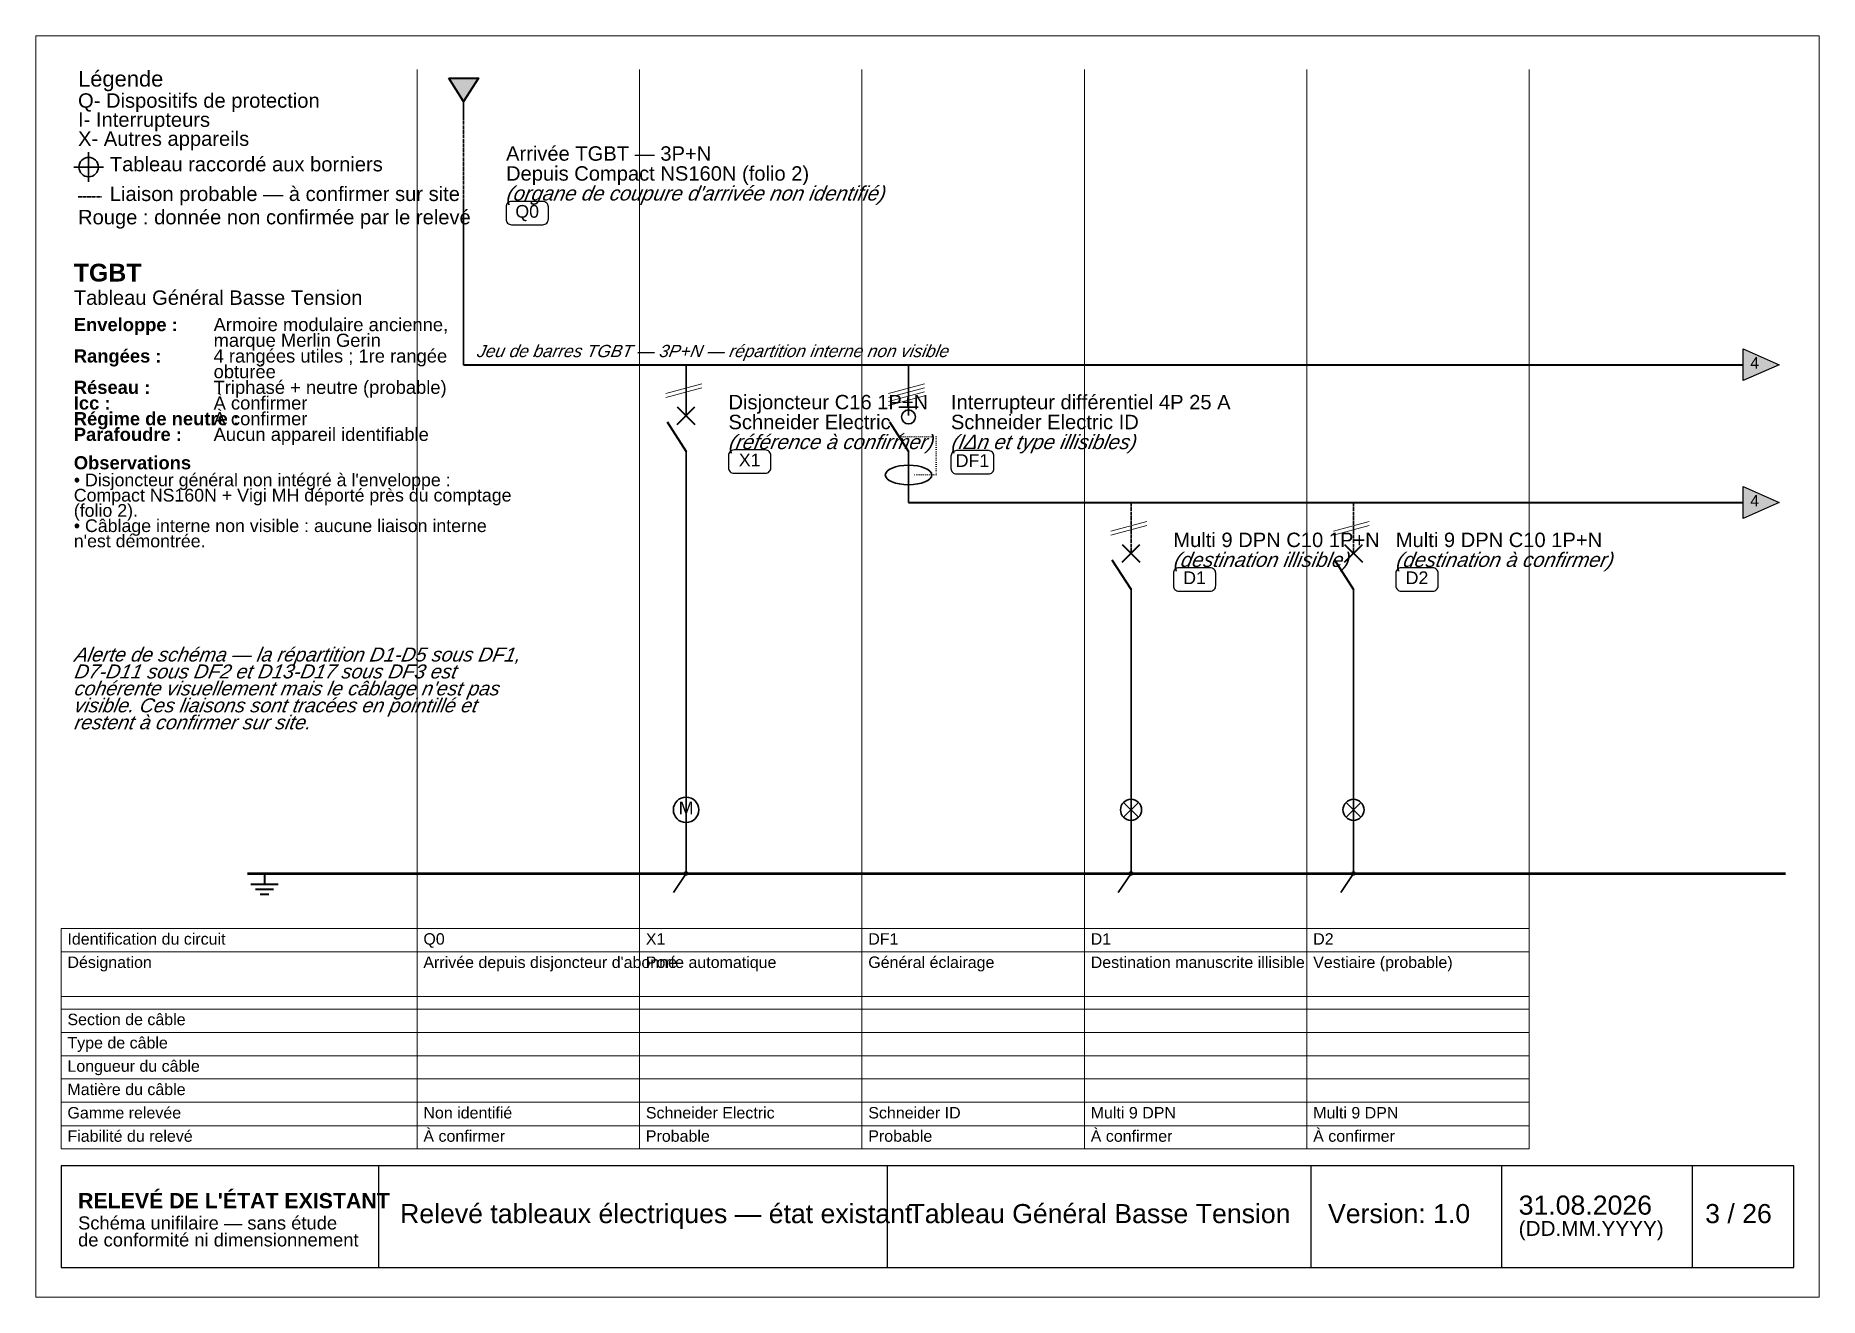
# Paper-space layout '03 - F03 TGBT (1-7)' of a CAD drawing. Header units: millimetres. Extents: x 0 to 297, y 0 to 210.
# The model-space entities are those that its viewports show. They can reach past a viewport. Long polylines and large blocks are cut down to what shows.
import ezdxf
from ezdxf.enums import TextEntityAlignment as Align

# ---------------------------------------------------------------- set-up
doc = ezdxf.new("R2010")
doc.units = ezdxf.units.MM
doc.header["$LTSCALE"] = 0.5
doc.linetypes.add('DASHED', pattern=[1.524, 1.27, -0.254])
doc.linetypes.add('DOT', pattern=[0.508, 0, -0.508])
for name, color, linetype, lineweight in [('RENVOIS_FOLIO', 5, 'CONTINUOUS', 25), ('SCHEMA', 7, 'CONTINUOUS', 35), ('SCHEMA_PROBABLE', 7, 'DASHED', 35), ('SYMBOLES', 7, 'CONTINUOUS', 25), ('TERRE', 3, 'CONTINUOUS', 50), ('TEXTE', 7, 'CONTINUOUS', 13), ('TEXTE_A_CONFIRMER', 1, 'CONTINUOUS', 13), ('TRAME', 253, 'CONTINUOUS', 9)]:
    doc.layers.add(name, color=color, linetype=linetype, lineweight=lineweight)
doc.styles.add('SCHEMA', font='arial.ttf')
doc.styles.add('SCHEMA_GRAS', font='arialbd.ttf')
doc.styles.add('SCHEMA_ITAL', font='ariali.ttf')

msp = doc.modelspace()

# ---------------------------------------------------------------- hatches: boundary and pattern name
at = {"layer": 'RENVOIS_FOLIO'}
for points in [[(1235.3, 157.87), (1241.3, 155.22), (1235.3, 152.58)], [(1235.3, 134.94), (1241.3, 132.29), (1235.3, 129.65)]]:
    msp.add_hatch(color=7, dxfattribs=at).paths.add_polyline_path(points)
at = {"layer": 'SCHEMA'}
msp.add_hatch(color=7, dxfattribs=at).paths.add_polyline_path([(1019.79, 202.95), (1024.73, 202.95), (1022.26, 199.07)])
h = msp.add_hatch(color=7, dxfattribs=at)
edge = h.paths.add_edge_path()
edge.add_arc((1059.3, 70.56), 0.388, 0, 360)
h = msp.add_hatch(color=7, dxfattribs=at)
edge = h.paths.add_edge_path()
edge.add_arc((1133.39, 70.56), 0.388, 0, 360)
h = msp.add_hatch(color=7, dxfattribs=at)
edge = h.paths.add_edge_path()
edge.add_arc((1170.43, 70.56), 0.388, 0, 360)

# ---------------------------------------------------------------- linework, layer by layer
at = {"layer": 'RENVOIS_FOLIO'}
for points in [[(1235.3, 157.87), (1241.3, 155.22), (1235.3, 152.58)], [(1235.3, 134.94), (1241.3, 132.29), (1235.3, 129.65)]]:
    msp.add_lwpolyline(points, close=True, dxfattribs=at)
at = {"layer": 'SCHEMA', "lineweight": 30}
for p, q in [((1022.26, 199.07), (1022.26, 196.6)), ((959.82, 190.6), (959.82, 185.66)), ((957.35, 188.13), (962.29, 188.13)), ((1022.26, 182.13), (1022.26, 155.22)), ((1059.3, 155.22), (1059.3, 146.76)), ((1096.34, 155.22), (1096.34, 146.76)), ((1094.72, 148.17), (1097.97, 148.17)), ((1059.3, 140.76), (1059.3, 70.56)), ((1096.34, 140.76), (1096.34, 132.29)), ((1133.39, 117.83), (1133.39, 70.56)), ((1170.43, 117.83), (1170.43, 70.56)), ((1132.15, 79.9), (1134.62, 82.37)), ((1132.15, 82.37), (1134.62, 79.9)), ((1169.19, 79.9), (1171.66, 82.37)), ((1169.19, 82.37), (1171.66, 79.9)), ((1059.3, 70.56), (1057.19, 67.38)), ((1133.39, 70.56), (1131.27, 67.38)), ((1170.43, 70.56), (1168.31, 67.38))]:
    msp.add_line(p, q, dxfattribs=at)
at = {"layer": 'SCHEMA', "lineweight": 35}
for p, q in [((1022.26, 155.22), (1235.3, 155.22)), ((1056.13, 145.7), (1059.3, 140.76)), ((1093.17, 145.7), (1096.34, 140.76)), ((1096.34, 132.29), (1235.3, 132.29)), ((1130.21, 122.77), (1133.39, 117.83)), ((1167.25, 122.77), (1170.43, 117.83)), ((986.81, 68.79), (991.39, 68.79)), ((989.1, 70.56), (989.1, 68.79)), ((987.62, 67.94), (990.58, 67.94)), ((988.39, 67.1), (989.81, 67.1))]:
    msp.add_line(p, q, dxfattribs=at)
at = {"layer": 'SCHEMA', "lineweight": 40}
for p, q in [((1057.82, 145.27), (1060.78, 148.24)), ((1057.82, 148.24), (1060.78, 145.27)), ((1131.9, 122.34), (1134.87, 125.31)), ((1131.9, 125.31), (1134.87, 122.34)), ((1168.95, 122.34), (1171.91, 125.31)), ((1168.95, 125.31), (1171.91, 122.34))]:
    msp.add_line(p, q, dxfattribs=at)
at = {"layer": 'SCHEMA', "lineweight": 35}
msp.add_lwpolyline([(1019.79, 202.95), (1024.73, 202.95), (1022.26, 199.07)], close=True, dxfattribs=at)
at = {"layer": 'SCHEMA', "lineweight": 30}
for centre, radius in [((959.82, 188.13), 1.62), ((1096.34, 146.54), 1.16), ((1059.3, 81.14), 2.12), ((1133.39, 81.14), 1.76), ((1170.43, 81.14), 1.76)]:
    msp.add_circle(centre, radius, dxfattribs=at)
msp.add_ellipse((1096.34, 136.88), major_axis=(3.88, 0), ratio=0.418182, dxfattribs=at)
at = {"layer": 'SCHEMA_PROBABLE', "lineweight": 30}
for p, q in [((1022.26, 196.6), (1022.26, 188.13)), ((1022.26, 188.13), (1022.26, 182.13)), ((958.06, 183.19), (961.94, 183.19)), ((1133.39, 132.29), (1133.39, 123.82)), ((1170.43, 132.29), (1170.43, 123.82))]:
    msp.add_line(p, q, dxfattribs=at)
at = {"layer": 'SYMBOLES', "lineweight": 20}
for p, q in [((1055.95, 150.46), (1061.95, 152.05)), ((1092.99, 150.46), (1098.99, 152.05)), ((1055.95, 149.79), (1061.95, 151.38)), ((1092.99, 149.79), (1098.99, 151.38)), ((1092.99, 149.12), (1098.99, 150.71)), ((1092.99, 148.45), (1098.99, 150.04)), ((1094.79, 143.23), (1095.64, 143.86)), ((1094.79, 143.23), (1095.64, 142.59)), ((1130.03, 127.53), (1136.03, 129.12)), ((1130.03, 126.86), (1136.03, 128.45)), ((1167.08, 127.53), (1173.07, 129.12)), ((1167.08, 126.86), (1173.07, 128.45))]:
    msp.add_line(p, q, dxfattribs=at)
at = {"layer": 'SYMBOLES', "linetype": 'DOT', "lineweight": 20}
for p, q in [((1094.79, 143.23), (1100.93, 143.23)), ((1100.93, 143.23), (1100.93, 136.88)), ((1100.93, 136.88), (1097.05, 136.88))]:
    msp.add_line(p, q, dxfattribs=at)
at = {"layer": 'SYMBOLES', "lineweight": 15}
for p, q in [((955.23, 61.38), (1199.71, 61.38)), ((955.23, 24.69), (955.23, 61.38)), ((1014.5, 24.69), (1014.5, 61.38)), ((1051.54, 24.69), (1051.54, 61.38)), ((1088.58, 24.69), (1088.58, 61.38)), ((1125.62, 24.69), (1125.62, 61.38)), ((1162.67, 24.69), (1162.67, 61.38)), ((1199.71, 24.69), (1199.71, 61.38)), ((955.23, 57.5), (1199.71, 57.5)), ((955.23, 50.09), (1199.71, 50.09)), ((955.23, 47.98), (1199.71, 47.98)), ((955.23, 44.1), (1199.71, 44.1)), ((955.23, 40.22), (1199.71, 40.22)), ((955.23, 36.34), (1199.71, 36.34)), ((955.23, 32.46), (1199.71, 32.46)), ((955.23, 28.57), (1199.71, 28.57)), ((955.23, 24.69), (1199.71, 24.69))]:
    msp.add_line(p, q, dxfattribs=at)
at = {"layer": 'SYMBOLES', "lineweight": 25}
for p, q in [((1008.15, 4.94), (1008.15, 21.87)), ((1092.82, 4.94), (1092.82, 21.87)), ((1163.37, 4.94), (1163.37, 21.87)), ((1195.12, 4.94), (1195.12, 21.87)), ((1226.87, 4.94), (1226.87, 21.87))]:
    msp.add_line(p, q, dxfattribs=at)
for points in [[(1030.23, 178.53), (1035.45, 178.53, 0.414214), (1036.37, 179.45), (1036.37, 181.5, 0.414214), (1035.45, 182.41), (1030.23, 182.41, 0.414214), (1029.32, 181.5), (1029.32, 179.45, 0.414214)], [(1067.28, 137.16), (1072.5, 137.16, 0.414214), (1073.41, 138.08), (1073.41, 140.12, 0.414214), (1072.5, 141.04), (1067.28, 141.04, 0.414214), (1066.36, 140.12), (1066.36, 138.08, 0.414214)], [(1104.32, 137.05), (1109.66, 137.05, 0.414214), (1110.57, 137.97), (1110.57, 140.02, 0.414214), (1109.66, 140.93), (1104.32, 140.93, 0.414214), (1103.4, 140.02), (1103.4, 137.97, 0.414214)], [(1141.36, 117.55), (1146.58, 117.55, 0.414214), (1147.5, 118.46), (1147.5, 120.51, 0.414214), (1146.58, 121.43), (1141.36, 121.43, 0.414214), (1140.44, 120.51), (1140.44, 118.46, 0.414214)], [(1178.4, 117.55), (1183.62, 117.55, 0.414214), (1184.54, 118.46), (1184.54, 120.51, 0.414214), (1183.62, 121.43), (1178.4, 121.43, 0.414214), (1177.48, 120.51), (1177.48, 118.46, 0.414214)]]:
    msp.add_lwpolyline(points, format="xyb", close=True, dxfattribs=at)
msp.add_lwpolyline([(955.23, 4.94), (1243.77, 4.94), (1243.77, 21.87), (955.23, 21.87)], close=True, dxfattribs=at)
at = {"layer": 'TERRE', "color": 3}
msp.add_line((986.28, 70.56), (1242.36, 70.56), dxfattribs=at)
at = {"layer": 'TERRE', "color": 2, "linetype": 'DASHED'}
msp.add_line((987.69, 70.56), (1242.36, 70.56), dxfattribs=at)
at = {"layer": 'TRAME'}
for p, q in [((1014.5, 24.69), (1014.5, 204.36)), ((1051.54, 24.69), (1051.54, 204.36)), ((1088.58, 24.69), (1088.58, 204.36)), ((1125.62, 24.69), (1125.62, 204.36)), ((1162.67, 24.69), (1162.67, 204.36)), ((1199.71, 24.69), (1199.71, 204.36))]:
    msp.add_line(p, q, dxfattribs=at)

# ---------------------------------------------------------------- texts
at = {"layer": 'TEXTE'}
for s, height, style, p in [('Légende', 2.611, 'SCHEMA', (958.06, 201.53)), ('Q- Dispositifs de protection', 2.3989, 'SCHEMA', (958.06, 198.01)), ('I- Interrupteurs', 2.3989, 'SCHEMA', (958.06, 194.83)), ('X- Autres appareils', 2.3989, 'SCHEMA', (958.06, 191.66)), ('Arrivée TGBT — 3P+N', 2.3989, 'SCHEMA', (1029.32, 189.19)), ('Tableau raccordé aux borniers', 2.3989, 'SCHEMA', (963.35, 187.42)), ('Depuis Compact NS160N (folio 2)', 2.3989, 'SCHEMA', (1029.32, 185.87)), ('Liaison probable — à confirmer sur site', 2.3989, 'SCHEMA', (963.35, 182.48)), ('TGBT', 2.963, 'SCHEMA_GRAS', (957.35, 169.08)), ('Tableau Général Basse Tension', 2.3989, 'SCHEMA', (957.35, 165.2)), ('Enveloppe :', 2.1872, 'SCHEMA_GRAS', (957.35, 160.82)), ('Armoire modulaire ancienne,', 2.1872, 'SCHEMA', (980.63, 160.82)), ('marque Merlin Gerin', 2.1872, 'SCHEMA', (980.63, 158.21)), ('Rangées :', 2.187, 'SCHEMA_GRAS', (957.35, 155.6)), ('4 rangées utiles ; 1re rangée', 2.1872, 'SCHEMA', (980.63, 155.6)), ('obturée', 2.187, 'SCHEMA', (980.63, 152.99)), ('Réseau :', 2.187, 'SCHEMA_GRAS', (957.35, 150.38)), ('Triphasé + neutre (probable)', 2.1872, 'SCHEMA', (980.63, 150.38)), ('Icc :', 2.187, 'SCHEMA_GRAS', (957.35, 147.77)), ('À confirmer', 2.1872, 'SCHEMA', (980.63, 147.77)), ('Disjoncteur C16 1P+N', 2.3989, 'SCHEMA', (1066.36, 147.81)), ('Interrupteur différentiel 4P 25 A', 2.3989, 'SCHEMA', (1103.4, 147.81)), ('Régime de neutre :', 2.1872, 'SCHEMA_GRAS', (957.35, 145.16)), ('À confirmer', 2.1872, 'SCHEMA', (980.63, 145.16)), ('Schneider Electric', 2.3989, 'SCHEMA', (1066.36, 144.5)), ('Schneider Electric ID', 2.3989, 'SCHEMA', (1103.4, 144.5)), ('Parafoudre :', 2.1872, 'SCHEMA_GRAS', (957.35, 142.55)), ('Aucun appareil identifiable', 2.1872, 'SCHEMA', (980.63, 142.55)), ('Observations', 2.1872, 'SCHEMA_GRAS', (957.35, 137.82)), ("• Disjoncteur général non intégré à l'enveloppe :", 2.1167, 'SCHEMA', (957.35, 135)), ('Compact NS160N + Vigi MH déporté près du comptage', 2.1167, 'SCHEMA', (957.35, 132.46)), ('(folio 2).', 2.117, 'SCHEMA', (957.35, 129.92)), ('• Câblage interne non visible : aucune liaison interne', 2.1167, 'SCHEMA', (957.35, 127.38)), ("n'est démontrée.", 2.1167, 'SCHEMA', (957.35, 124.84)), ('Multi 9 DPN C10 1P+N', 2.3989, 'SCHEMA', (1140.44, 124.88)), ('Multi 9 DPN C10 1P+N', 2.3989, 'SCHEMA', (1177.48, 124.88)), ('Identification du circuit', 1.905, 'SCHEMA', (956.29, 58.7)), ('Q0', 1.905, 'SCHEMA', (1015.56, 58.7)), ('X1', 1.905, 'SCHEMA', (1052.6, 58.7)), ('DF1', 1.905, 'SCHEMA', (1089.64, 58.7)), ('D1', 1.905, 'SCHEMA', (1126.68, 58.7)), ('D2', 1.905, 'SCHEMA', (1163.72, 58.7)), ('Désignation', 1.905, 'SCHEMA', (956.29, 54.82)), ("Arrivée depuis disjoncteur d'abonné", 1.905, 'SCHEMA', (1015.56, 54.82)), ('Porte automatique', 1.905, 'SCHEMA', (1052.6, 54.82)), ('Général éclairage', 1.905, 'SCHEMA', (1089.64, 54.82)), ('Destination manuscrite illisible', 1.905, 'SCHEMA', (1126.68, 54.82)), ('Vestiaire (probable)', 1.905, 'SCHEMA', (1163.72, 54.82)), ('Section de câble', 1.905, 'SCHEMA', (956.29, 45.3)), ('Type de câble', 1.905, 'SCHEMA', (956.29, 41.42)), ('Longueur du câble', 1.905, 'SCHEMA', (956.29, 37.54)), ('Matière du câble', 1.905, 'SCHEMA', (956.29, 33.66)), ('Gamme relevée', 1.905, 'SCHEMA', (956.29, 29.77)), ('Non identifié', 1.905, 'SCHEMA', (1015.56, 29.77)), ('Schneider Electric', 1.905, 'SCHEMA', (1052.6, 29.77)), ('Schneider ID', 1.905, 'SCHEMA', (1089.64, 29.77)), ('Multi 9 DPN', 1.905, 'SCHEMA', (1126.68, 29.77)), ('Multi 9 DPN', 1.905, 'SCHEMA', (1163.72, 29.77)), ('Fiabilité du relevé', 1.905, 'SCHEMA', (956.29, 25.89)), ('Probable', 1.905, 'SCHEMA', (1052.6, 25.89)), ('Probable', 1.905, 'SCHEMA', (1089.64, 25.89)), ("RELEVÉ DE L'ÉTAT EXISTANT", 2.54, 'SCHEMA_GRAS', (958.06, 14.82)), ('Relevé tableaux électriques — état existant', 3.175, 'SCHEMA', (1011.68, 12.35)), ('Tableau Général Basse Tension', 3.175, 'SCHEMA', (1096.34, 12.35)), ('Version: 1.0', 3.175, 'SCHEMA', (1166.19, 12.35)), ('31.08.2026', 3.175, 'SCHEMA', (1197.94, 13.76)), ('3 / 26', 3.175, 'SCHEMA', (1228.99, 12.35)), ('Schéma unifilaire — sans étude', 2.1872, 'SCHEMA', (958.06, 11.29)), ('(DD.MM.YYYY)', 2.4694, 'SCHEMA', (1197.94, 10.23)), ('de conformité ni dimensionnement', 2.1872, 'SCHEMA', (958.06, 8.47))]:
    msp.add_text(s, height=height, dxfattribs=dict(at, style=style)).set_placement(p)
at = {"layer": 'TEXTE', "style": 'SCHEMA'}
for s, height, p in [('Q0', 2.117, (1032.84, 179.7)), ('4', 1.91, (1237.24, 154.59)), ('X1', 2.117, (1069.89, 138.32)), ('DF1', 2.117, (1106.99, 138.22)), ('4', 1.91, (1237.24, 131.66)), ('D1', 2.117, (1143.97, 118.71)), ('D2', 2.117, (1181.01, 118.71)), ('M', 2.12, (1059.3, 80.4))]:
    msp.add_text(s, height=height, dxfattribs=at).set_placement(p, align=Align.CENTER)
at = {"layer": 'TEXTE', "style": 'SCHEMA_ITAL', "oblique": 12}
msp.add_text('Jeu de barres TGBT — 3P+N — répartition interne non visible', height=2.0461, dxfattribs=at).set_placement((1024.38, 156.49))
at = {"layer": 'TEXTE_A_CONFIRMER', "style": 'SCHEMA_ITAL', "oblique": 12}
for s, height, p in [("(organe de coupure d'arrivée non identifié)", 2.3989, (1029.32, 182.56)), ('(référence à confirmer)', 2.3989, (1066.36, 141.18)), ('(IΔn et type illisibles)', 2.3989, (1103.4, 141.18)), ('(destination illisible)', 2.3989, (1140.44, 121.57)), ('(destination à confirmer)', 2.3989, (1177.48, 121.57)), ('Alerte de schéma — la répartition D1-D5 sous DF1,', 2.3283, (957.35, 105.83)), ('D7-D11 sous DF2 et D13-D17 sous DF3 est', 2.3283, (957.35, 103.01)), ("cohérente visuellement mais le câblage n'est pas", 2.3283, (957.35, 100.19)), ('visible. Ces liaisons sont tracées en pointillé et', 2.3283, (957.35, 97.37)), ('restent à confirmer sur site.', 2.3283, (957.35, 94.54))]:
    msp.add_text(s, height=height, dxfattribs=at).set_placement(p)
at = {"layer": 'TEXTE_A_CONFIRMER', "style": 'SCHEMA'}
for s, height, p in [('Rouge : donnée non confirmée par le relevé', 2.3989, (958.06, 178.6)), ('À confirmer', 1.905, (1015.56, 25.89)), ('À confirmer', 1.905, (1126.68, 25.89)), ('À confirmer', 1.905, (1163.72, 25.89))]:
    msp.add_text(s, height=height, dxfattribs=at).set_placement(p)

psp = doc.layouts.new('03 - F03 TGBT (1-7)')

# ---------------------------------------------------------------- viewports
at = {"layer": 'VIEWPORTS'}
psp.add_viewport(center=(148.5, 105), size=(297, 210), view_center_point=(1099.5, 105), view_height=210, dxfattribs=at)

doc.saveas('drawing.dxf')
